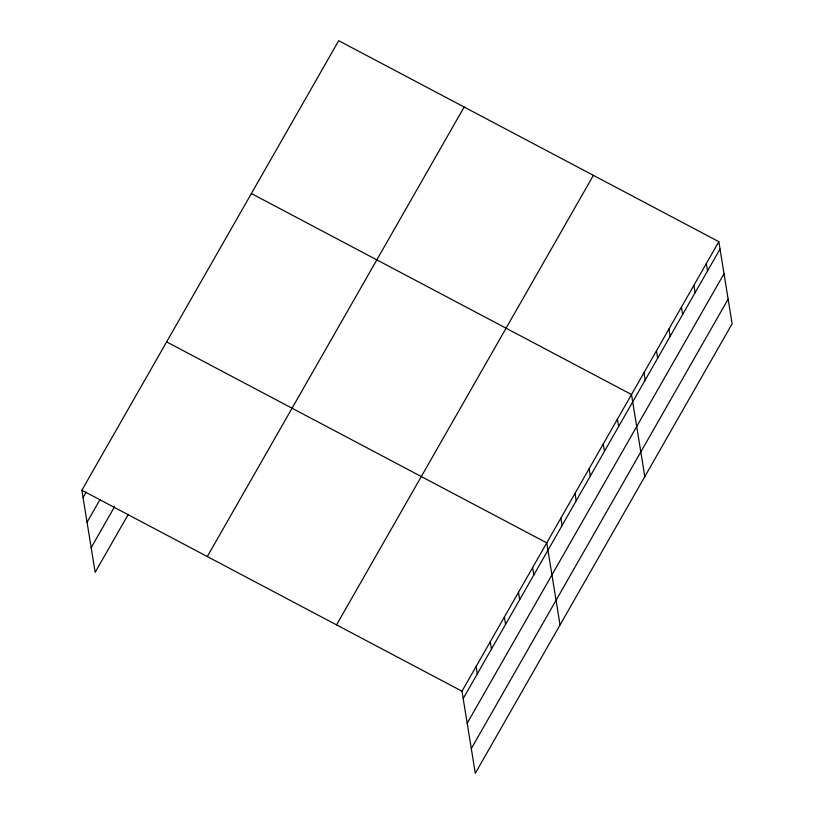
<?xml version="1.0" encoding="UTF-8"?>
<svg xmlns="http://www.w3.org/2000/svg" width="814" height="814" viewBox="0 0 814 814"><rect width="100%" height="100%" fill="white"/><g stroke="black" fill="none" stroke-linecap="round" stroke-linejoin="round"><path stroke-width="1.22" d="M128.327 514.275L95.167 572.323L81.868 490.232L338.705 40.7L718.833 241.677L732.132 323.769L475.295 773.3L461.996 691.208L718.833 241.677M83.059 497.598L86.131 492.226M87.057 522.262L99.949 499.684M91.168 547.659L114.509 506.817M207.305 556.552L464.153 107.021M336.558 624.887L593.396 175.356M463.186 698.585L720.034 249.053M467.185 723.239L724.022 273.708M471.296 748.646L728.143 299.114M251.384 193.539L631.511 394.525L644.81 476.607M166.626 341.89L546.754 542.867L560.052 624.959M81.868 490.232L461.996 691.208M706.359 263.512L707.559 270.879M693.884 285.348L695.085 292.714M681.41 307.183L682.6 314.55M668.935 329.019L670.126 336.386M656.46 350.854L657.651 358.221M643.986 372.69L645.176 380.057M617.388 419.241L618.579 426.617M603.255 443.966L604.456 451.343M589.133 468.691L590.323 476.058M575.01 493.416L576.2 500.783M560.877 518.142L562.077 525.508M532.631 567.592L533.821 574.959M518.498 592.317L519.698 599.684M504.375 617.043L505.565 624.409M490.252 641.768L491.442 649.134M476.119 666.483L477.319 673.86"/></g></svg>
